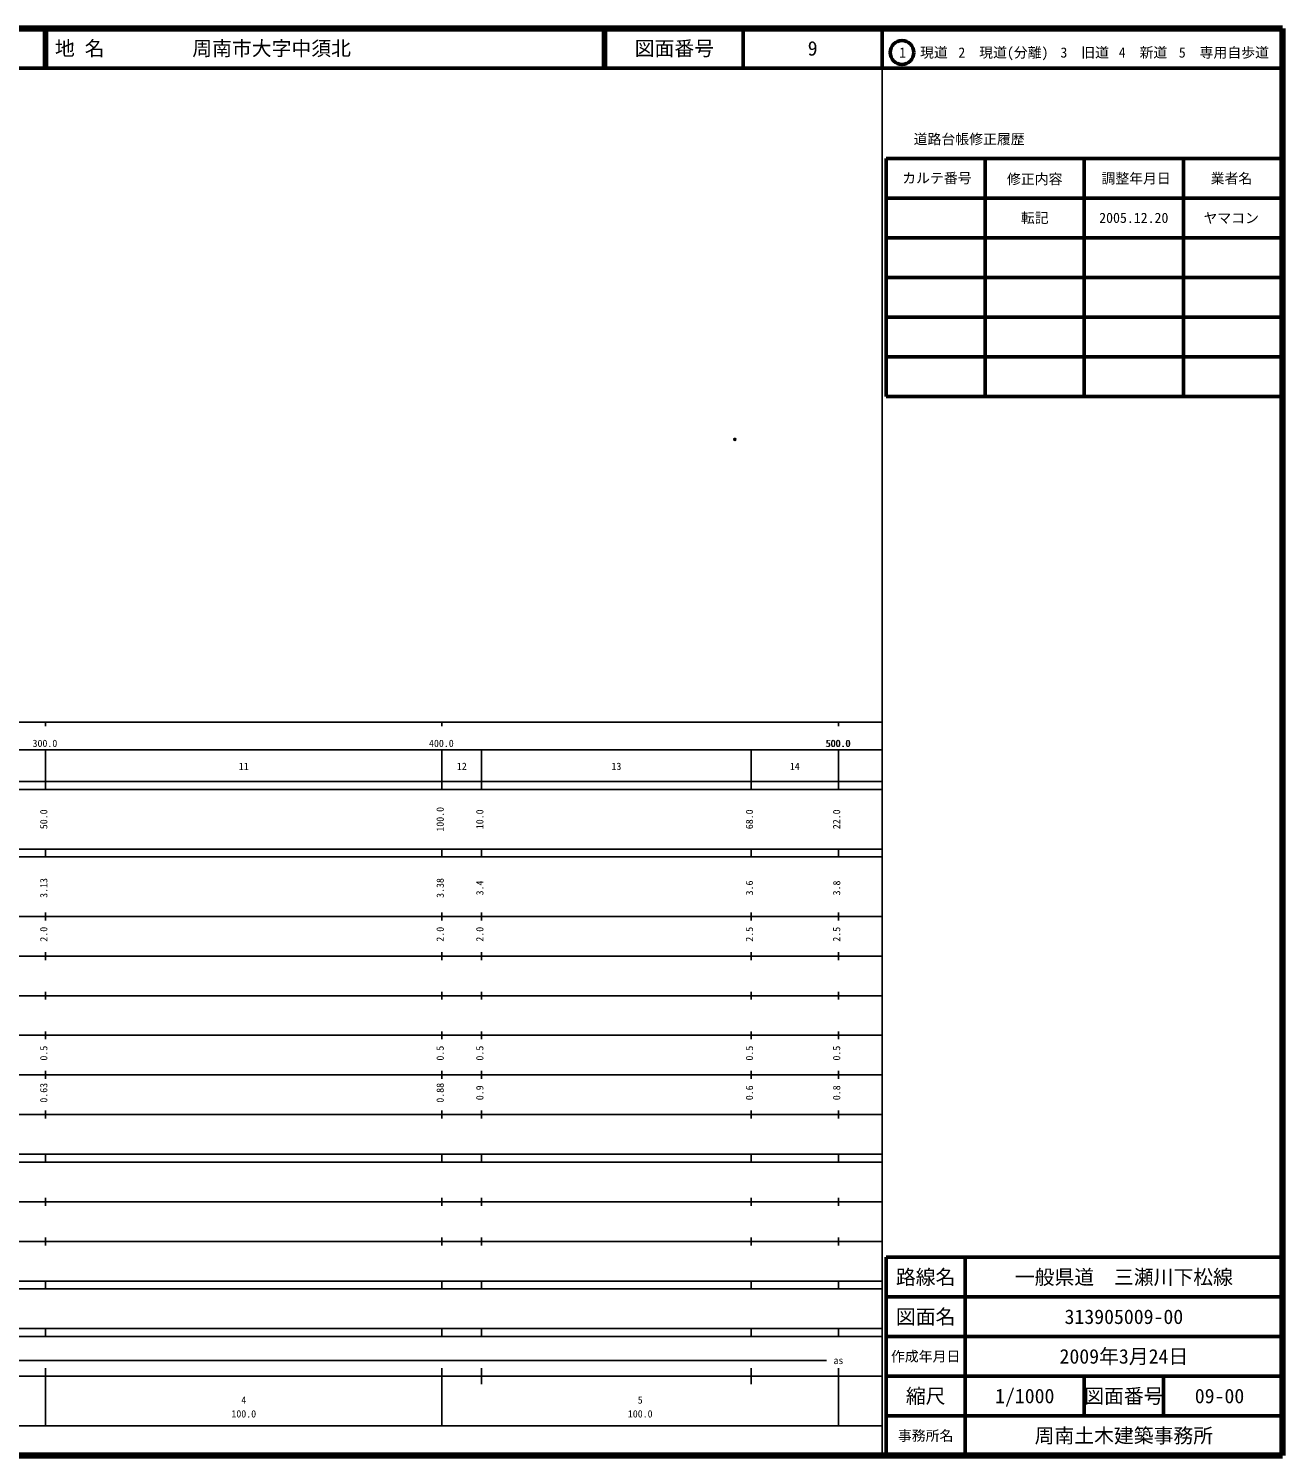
# Model space of a CAD drawing. Units: millimetres on the paper. Extents: x 40 to 680, y 20 to 380.
# Drawn here: x 363.7 to 680, y 20 to 380 of the extents above; entities that cross this region are included whole.
import ezdxf
from ezdxf.enums import TextEntityAlignment as Align

# ---------------------------------------------------------------- set-up
doc = ezdxf.new("R2010")
doc.units = ezdxf.units.MM
doc.header["$PDMODE"] = 32
doc.header["$PDSIZE"] = 0.5
doc.layers.add('M-OTRS', color=6, linetype='Continuous')
doc.layers.add('M-TTL-TXT', color=7, linetype='Continuous')
for name, color, linetype, lineweight in [('M-TTL', 2, 'Continuous', 140), ('M-TTL-BAND', 7, 'Continuous', 25), ('M-TTL-FRAM', 2, 'Continuous', 50), ('M-TTL-LINE', 7, 'Continuous', 50)]:
    doc.layers.add(name, color=color, linetype=linetype, lineweight=lineweight)
doc.styles.add('ＭＳ ゴシック', font='')
doc.styles.get('ＭＳ ゴシック').set_extended_font_data('MS Gothic')

msp = doc.modelspace()

# ---------------------------------------------------------------- linework, layer by layer
at = {"layer": 'M-OTRS'}
msp.add_point((541.861, 276.356), dxfattribs=at)
at = {"layer": 'M-TTL'}
for p, q in [((680, 380), (40, 380)), ((680, 20), (680, 380)), ((40, 20), (680, 20))]:
    msp.add_line(p, q, dxfattribs=at)
at = {"layer": 'M-TTL-BAND'}
for p, q in [((579, 20), (579, 370)), ((40, 205), (579, 205)), ((368, 205), (368, 204)), ((468, 205), (468, 204)), ((568, 205), (568, 204)), ((68, 198), (579, 198)), ((368, 188), (368, 198)), ((468, 188), (468, 198)), ((478, 188), (478, 198)), ((546, 188), (546, 198)), ((568, 188), (568, 198)), ((40, 190), (579, 190)), ((40, 188), (579, 188)), ((40, 173), (579, 173)), ((368, 171), (368, 173)), ((468, 171), (468, 173)), ((478, 171), (478, 173)), ((546, 171), (546, 173)), ((568, 171), (568, 173)), ((40, 171), (579, 171)), ((40, 156), (579, 156)), ((368, 155), (368, 157)), ((468, 155), (468, 157)), ((478, 155), (478, 157)), ((546, 155), (546, 157)), ((568, 155), (568, 157)), ((46, 146), (579, 146)), ((368, 145), (368, 147)), ((468, 145), (468, 147)), ((478, 145), (478, 147)), ((546, 145), (546, 147)), ((568, 145), (568, 147)), ((368, 135), (368, 137)), ((468, 135), (468, 137)), ((478, 135), (478, 137)), ((546, 135), (546, 137)), ((568, 135), (568, 137)), ((52, 136), (579, 136)), ((46, 126), (579, 126)), ((368, 125), (368, 127)), ((468, 125), (468, 127)), ((478, 125), (478, 127)), ((546, 125), (546, 127)), ((568, 125), (568, 127)), ((52, 116), (579, 116)), ((368, 115), (368, 117)), ((468, 115), (468, 117)), ((478, 115), (478, 117)), ((546, 115), (546, 117)), ((568, 115), (568, 117)), ((46, 106), (579, 106)), ((368, 105), (368, 107)), ((468, 105), (468, 107)), ((478, 105), (478, 107)), ((546, 105), (546, 107)), ((568, 105), (568, 107)), ((40, 96), (579, 96)), ((40, 94), (579, 94)), ((368, 94), (368, 96)), ((468, 94), (468, 96)), ((478, 94), (478, 96)), ((546, 94), (546, 96)), ((568, 94), (568, 96)), ((49, 84), (579, 84)), ((368, 83), (368, 85)), ((468, 83), (468, 85)), ((478, 83), (478, 85)), ((546, 83), (546, 85)), ((568, 83), (568, 85)), ((40, 74), (579, 74)), ((368, 73), (368, 75)), ((468, 73), (468, 75)), ((478, 73), (478, 75)), ((546, 73), (546, 75)), ((568, 73), (568, 75)), ((40, 64), (579, 64)), ((40, 62), (579, 62)), ((368, 62), (368, 64)), ((468, 62), (468, 64)), ((478, 62), (478, 64)), ((546, 62), (546, 64)), ((568, 62), (568, 64)), ((40, 52), (579, 52)), ((368, 50), (368, 52)), ((468, 50), (468, 52)), ((478, 50), (478, 52)), ((546, 50), (546, 52)), ((568, 50), (568, 52)), ((40, 50), (579, 50)), ((71, 44), (565, 44)), ((40, 40), (579, 40)), ((368, 27.5), (368, 42)), ((468, 27.5), (468, 42)), ((478, 38), (478, 42)), ((546, 38), (546, 42)), ((568, 27.5), (568, 42)), ((68, 27.5), (579, 27.5))]:
    msp.add_line(p, q, dxfattribs=at)
at = {"layer": 'M-TTL-FRAM'}
for p, q in [((580, 347.197), (580, 287.197)), ((580, 347.197), (680, 347.197)), ((580, 287.197), (680, 287.197)), ((680, 70), (580, 70)), ((580, 70), (580, 20))]:
    msp.add_line(p, q, dxfattribs=at)
at = {"layer": 'M-TTL-LINE'}
for p, q in [((367.75, 380), (367.75, 370)), ((368.25, 380), (368.25, 370)), ((508.747, 380), (508.747, 370)), ((509.247, 380), (509.247, 370)), ((543.997, 380), (543.997, 370)), ((579, 380), (579, 370)), ((40, 370), (680, 370)), ((605, 347.197), (605, 287.197)), ((630, 347.197), (630, 287.197)), ((655, 347.197), (655, 287.197)), ((580, 337.197), (680, 337.197)), ((580, 327.197), (680, 327.197)), ((580, 317.197), (680, 317.197)), ((580, 307.197), (680, 307.197)), ((580, 297.197), (680, 297.197)), ((600, 70), (600, 20)), ((680, 60), (580, 60)), ((680, 50), (580, 50)), ((680, 40), (580, 40)), ((630, 40), (630, 30)), ((650, 40), (650, 30)), ((680, 30), (580, 30))]:
    msp.add_line(p, q, dxfattribs=at)
msp.add_circle((584.031, 373.958), 3, dxfattribs=at)

# ---------------------------------------------------------------- texts
at = {"layer": 'M-TTL-BAND', "style": 'ＭＳ ゴシック'}
for s, p in [('300.0', (367.844, 198.195)), ('400.0', (467.844, 198.195)), ('500.0', (567.844, 198.195)), ('500.0', (568, 198.195)), ('11', (418, 192.405)), ('12', (473, 192.405)), ('13', (512, 192.405)), ('14', (557, 192.405)), ('as', (568, 42.5)), ('4', (418, 32.523)), ('5', (518, 32.523)), ('100.0', (418, 29.033)), ('100.0', (518, 29.033))]:
    msp.add_text(s, height=1.833, dxfattribs=at).set_placement(p, align=Align.BOTTOM_CENTER)
for s, p in [('50.0', (369, 180.5)), ('100.0', (469, 180.5)), ('10.0', (479, 180.5)), ('68.0', (547, 180.5)), ('22.0', (569, 180.5)), ('3.13', (369, 163.174)), ('3.38', (469, 163.174)), ('3.4', (479, 163.174)), ('3.6', (547, 163.174)), ('3.8', (569, 163.174)), ('2.0', (369, 151.5)), ('2.0', (469, 151.5)), ('2.0', (479, 151.5)), ('2.5', (547, 151.5)), ('2.5', (569, 151.5)), ('0.5', (369, 121.5)), ('0.5', (469, 121.5)), ('0.5', (479, 121.5)), ('0.5', (547, 121.5)), ('0.5', (569, 121.5)), ('0.63', (369, 111.5)), ('0.88', (469, 111.5)), ('0.9', (479, 111.5)), ('0.6', (547, 111.5)), ('0.8', (569, 111.5))]:
    msp.add_text(s, height=1.833, rotation=90, dxfattribs=at).set_placement(p, align=Align.BOTTOM_CENTER)
at = {"layer": 'M-TTL-TXT', "style": 'ＭＳ ゴシック'}
for s, p in [('地 名', (370.38, 375)), ('周南市大字中須北', (405.024, 375))]:
    msp.add_text(s, height=3.666, dxfattribs=at).set_placement(p, align=Align.MIDDLE_LEFT)
for s, height, p in [('図面番号', 3.666, (526.622, 375)), ('9', 3.666, (561.497, 375)), ('1\u3000現道', 2.566, (589.448, 373.958)), ('2\u3000現道(分離)', 2.566, (609.619, 373.958)), ('3\u3000旧道', 2.566, (630.121, 373.958)), ('4\u3000新道', 2.566, (644.824, 373.958)), ('5\u3000専用自歩道', 2.566, (665.228, 373.958)), ('道路台帳修正履歴', 2.566, (600.968, 352.113)), ('カルテ番号', 2.566, (592.839, 342.277)), ('修正内容', 2.566, (617.509, 342.023)), ('調整年月日', 2.566, (643.089, 342.197)), ('業者名', 2.566, (667.134, 342.197)), ('転記', 2.566, (617.5, 332.245)), ('2005.12.20', 2.566, (642.5, 332.245)), ('ヤマコン', 2.566, (667.077, 332.189)), ('路線名', 3.666, (590, 65)), ('路線名', 3.666, (590, 65)), ('一般県道\u3000三瀬川下松線', 3.666, (640, 65)), ('図面名', 3.666, (590, 55)), ('図面名', 3.666, (590, 55)), ('313905009-00', 3.666, (640, 55)), ('2009年3月24日', 3.666, (640, 45)), ('作成年月日', 2.566, (590, 45)), ('作成年月日', 2.566, (590, 45)), ('縮尺', 3.666, (590, 35)), ('縮尺', 3.666, (590, 35)), ('1/1000', 3.666, (615, 35)), ('図面番号', 3.666, (640, 35)), ('図面番号', 3.666, (640, 35)), ('09-00', 3.666, (664.125, 35)), ('事務所名', 2.566, (590, 25)), ('事務所名', 2.566, (590, 25)), ('周南土木建築事務所', 3.666, (640, 25))]:
    msp.add_text(s, height=height, dxfattribs=at).set_placement(p, align=Align.MIDDLE_CENTER)

doc.saveas('drawing.dxf')
